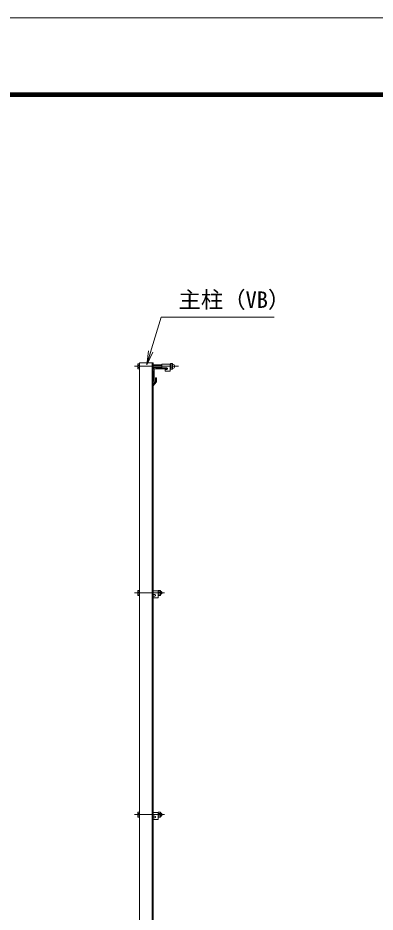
# Model space of a CAD drawing. Units: millimetres, scale not verified. Extents: x -4210 to 4210, y -2972 to 2972.
# Drawn here: x -290 to 757, y 350 to 2972 of the extents above; entities that cross this region are included whole.
import ezdxf
from ezdxf.enums import TextEntityAlignment as Align

# ---------------------------------------------------------------- set-up
doc = ezdxf.new("R2010")
doc.units = ezdxf.units.MM
doc.header["$LTSCALE"] = 10
doc.linetypes.add('USER1', pattern=[50.8, 31.75, -6.35, 6.35, -6.35])
for name, color, linetype, lineweight in [('0-0_D-STR1', 1, 'Continuous', 18), ('0-1_D-BMK', 2, 'USER1', 13), ('0-3_D-STR3', 3, 'Continuous', 13), ('0-6_D-STR-TXT', 7, 'Continuous', 13), ('0-7_0', 7, 'Continuous', 18), ('0-B_D-TTL', 7, 'Continuous', 18)]:
    doc.layers.add(name, color=color, linetype=linetype, lineweight=lineweight)
doc.styles.add('ＭＳ ゴシック', font='')
doc.styles.get('ＭＳ ゴシック').set_extended_font_data('MS Gothic')

# ---------------------------------------------------------------- blocks, each defined once
blk = doc.blocks.new('_Open')
at = {"layer": '0-7_0'}
blk.add_line((-10, 1.667), (0, 0), dxfattribs=at)
blk.add_lwpolyline([(-10, -1.667), (0, 0), (-10, 0)], dxfattribs=at)

msp = doc.modelspace()

# ---------------------------------------------------------------- linework, layer by layer
at = {"layer": '0-0_D-STR1'}
for p, q in [((66.53, -309.35), (66.53, 1960.65)), ((106.53, 1960.65), (66.53, 1960.65)), ((103.03, -309.35), (103.03, 1960.65)), ((106.53, -309.35), (106.53, 1960.65)), ((106.53, 1940.65), (106.53, 1905.65)), ((146.53, 1945.65), (111.53, 1945.65)), ((144.53, 1942.65), (114.03, 1942.65)), ((146.53, 1944.65), (146.53, 1945.65)), ((109.53, 1938.15), (109.53, 1907.65)), ((113.53, 1916.02), (113.53, 1906.15)), ((113.53, 1916.02), (116.53, 1916.02)), ((116.53, 1916.02), (116.53, 1905.02)), ((113.53, 1906.15), (106.53, 1897.1)), ((107.53, 1905.65), (106.53, 1905.65)), ((116.53, 1905.02), (106.53, 1892.52)), ((106.53, 1897.1), (106.53, 1892.52))]:
    msp.add_line(p, q, dxfattribs=at)
for centre, radius, start, end in [((111.53, 1940.65), 5, 90, 180), ((114.03, 1938.15), 4.5, 90, 180), ((144.53, 1944.65), 2, 270, 0), ((107.53, 1907.65), 2, 270, 0)]:
    msp.add_arc(centre, radius, start, end, dxfattribs=at)
at = {"layer": '0-1_D-BMK'}
for p, q in [((180.76, 1950.15), (51.53, 1950.15)), ((139.53, 1285.65), (51.53, 1285.65)), ((139.53, 635.65), (51.53, 635.65))]:
    msp.add_line(p, q, dxfattribs=at)
at = {"layer": '0-3_D-STR3'}
for p, q in [((61.23, 1956.45), (61.92, 1957.65)), ((61.23, 1956.45), (61.23, 1943.85)), ((61.23, 1943.85), (61.92, 1942.64)), ((66.53, 1957.65), (61.92, 1957.65)), ((66.53, 1953.9), (61.92, 1953.9)), ((66.53, 1946.39), (61.92, 1946.39)), ((66.53, 1942.64), (61.92, 1942.64)), ((66.53, 1957.65), (66.53, 1942.64)), ((106.53, 1954.15), (131.78, 1954.15)), ((106.53, 1953.4), (131.78, 1953.4)), ((106.53, 1946.9), (131.78, 1946.9)), ((106.53, 1946.15), (131.78, 1946.15)), ((131.78, 1956.15), (131.78, 1945.65)), ((156.78, 1956.15), (131.78, 1956.15)), ((146.53, 1945.65), (131.78, 1945.65)), ((141.78, 1941.15), (141.78, 1936.15)), ((146.53, 1941.15), (141.78, 1941.15)), ((156.78, 1956.38), (156.78, 1944.03)), ((156.78, 1956.38), (156.78, 1944.03)), ((156.78, 1956.15), (156.78, 1936.15)), ((157.78, 1958.25), (162.28, 1958.25)), ((162.28, 1954.2), (157.78, 1954.2)), ((162.28, 1946.1), (157.78, 1946.1)), ((157.78, 1942.05), (162.28, 1942.05)), ((163.28, 1956.38), (163.28, 1944.03)), ((163.28, 1956.38), (163.28, 1944.03)), ((156.78, 1936.15), (141.78, 1936.15)), ((61.23, 1291.95), (61.92, 1293.15)), ((61.23, 1291.95), (61.23, 1279.35)), ((66.53, 1293.15), (61.92, 1293.15)), ((66.53, 1289.4), (61.92, 1289.4)), ((66.53, 1293.15), (66.53, 1278.14)), ((121.53, 1291.65), (106.53, 1291.65)), ((121.53, 1293.15), (127.3, 1293.15)), ((121.53, 1278.14), (121.53, 1293.15)), ((121.53, 1291.65), (121.53, 1271.65)), ((121.53, 1289.4), (127.3, 1289.4)), ((127.3, 1293.15), (128.03, 1291.9)), ((128.03, 1279.4), (128.03, 1291.9)), ((128.03, 1289.65), (130.33, 1289.65)), ((130.33, 1289.65), (131.53, 1288.45)), ((130.33, 1289.65), (130.33, 1281.65)), ((131.53, 1288.45), (131.53, 1282.85)), ((61.23, 1279.35), (61.92, 1278.14)), ((66.53, 1281.89), (61.92, 1281.89)), ((66.53, 1278.14), (61.92, 1278.14)), ((111.28, 1281.15), (106.53, 1281.15)), ((106.53, 1276.65), (106.53, 1271.65)), ((111.28, 1276.65), (106.53, 1276.65)), ((121.53, 1271.65), (106.53, 1271.65)), ((121.53, 1281.89), (127.3, 1281.89)), ((121.53, 1278.14), (127.3, 1278.14)), ((127.3, 1278.14), (128.03, 1279.4)), ((128.03, 1281.65), (130.33, 1281.65)), ((130.33, 1281.65), (131.53, 1282.85)), ((61.23, 641.95), (61.92, 643.15)), ((61.23, 641.95), (61.23, 629.35)), ((61.23, 629.35), (61.92, 628.14)), ((66.53, 643.15), (61.92, 643.15)), ((66.53, 639.4), (61.92, 639.4)), ((66.53, 631.89), (61.92, 631.89)), ((66.53, 643.15), (66.53, 628.14)), ((121.53, 641.65), (106.53, 641.65)), ((111.28, 631.15), (106.53, 631.15)), ((121.53, 628.14), (121.53, 643.15)), ((121.53, 641.65), (121.53, 621.65)), ((121.53, 639.4), (127.3, 639.4)), ((121.53, 631.89), (127.3, 631.89)), ((128.03, 629.4), (128.03, 641.9)), ((128.03, 639.65), (130.33, 639.65)), ((128.03, 631.65), (130.33, 631.65)), ((130.33, 639.65), (131.53, 638.45)), ((131.53, 638.45), (131.53, 632.85)), ((66.53, 628.14), (61.92, 628.14)), ((111.28, 626.65), (106.53, 626.65)), ((106.53, 626.65), (106.53, 621.65)), ((121.53, 621.65), (106.53, 621.65))]:
    msp.add_line(p, q, dxfattribs=at)
for points in [[(121.53, 643.15), (127.3, 643.15), (128.03, 641.9)], [(121.53, 628.14), (127.3, 628.14), (128.03, 629.4)], [(130.33, 639.65), (130.33, 631.65), (131.53, 632.85)]]:
    msp.add_lwpolyline(points, dxfattribs=at)
for centre, radius, start, end in [((73.76, 1950.15), 12.42, 162.4121, 197.5879), ((64.67, 1955.78), 3.32, 145.61585, 214.38415), ((64.67, 1944.52), 3.32, 145.61585, 214.38415), ((146.53, 1943.4), 2.25, 270, 90), ((159.32, 1956.22), 2.54, 127.21089, 232.78911), ((165.48, 1950.15), 8.7, 152.26063, 207.73937), ((159.33, 1944.07), 2.55, 127.42505, 232.57495), ((160.74, 1956.22), 2.54, 307.21089, 52.78911), ((154.58, 1950.15), 8.7, 332.26063, 27.73937), ((160.73, 1944.07), 2.55, 307.42505, 52.57495), ((163.65, 1957.09), 0.5, 189.83916, 262.83194), ((163.65, 1943.2), 0.5, 97.16806, 163.42019), ((162.78, 1950.15), 6.5, 277.16806, 82.83194), ((73.76, 1285.65), 12.42, 162.4121, 197.5879), ((64.67, 1291.28), 3.32, 145.61585, 214.38415), ((124.56, 1291.28), 3.32, 325.61586, 34.38414), ((115.46, 1285.65), 12.42, 342.4121, 17.5879), ((64.67, 1280.02), 3.32, 145.61585, 214.38415), ((111.28, 1278.9), 2.25, 270, 90), ((124.56, 1280.02), 3.32, 325.61585, 34.38416), ((73.76, 635.65), 12.42, 162.4121, 197.5879), ((64.67, 641.28), 3.32, 145.61585, 214.38415), ((64.67, 630.02), 3.32, 145.61585, 214.38415), ((111.28, 628.9), 2.25, 270, 90), ((124.56, 641.28), 3.32, 325.61586, 34.38414), ((115.46, 635.65), 12.42, 342.4121, 17.5879), ((124.56, 630.02), 3.32, 325.61585, 34.38416)]:
    msp.add_arc(centre, radius, start, end, dxfattribs=at)
at = {"layer": '0-6_D-STR-TXT'}
msp.add_lwpolyline([(461.21, 2094.53), (129.83, 2094.53), (88.14, 1956.86)], dxfattribs=at)
at = {"layer": '0-B_D-TTL', "color": 2}
msp.add_lwpolyline([(-4190, 2971.67), (4210, 2971.67), (4210, -2968.33), (-4190, -2968.33)], close=True, dxfattribs=at)
at = {"layer": '0-B_D-TTL'}
for points in [[(-3920, 2751.67), (3940, 2751.67), (3940, -2748.33), (-3920, -2748.33)], [(-3917.5, 2749.17), (3937.5, 2749.17), (3937.5, -2745.83), (-3917.5, -2745.83)], [(-3915, 2746.67), (3935, 2746.67), (3935, -2743.33), (-3915, -2743.33)], [(-3912.5, 2744.17), (3932.5, 2744.17), (3932.5, -2740.83), (-3912.5, -2740.83)], [(-3910, 2741.67), (3930, 2741.67), (3930, -2738.33), (-3910, -2738.33)]]:
    msp.add_lwpolyline(points, close=True, dxfattribs=at)

# ---------------------------------------------------------------- block references
at = {"layer": '0-6_D-STR-TXT', "xscale": 4, "yscale": 4, "rotation": 253.14944}
msp.add_blockref('_Open', (87.56, 1954.95), dxfattribs=at)

# ---------------------------------------------------------------- texts
at = {"layer": '0-6_D-STR-TXT', "style": 'ＭＳ ゴシック'}
msp.add_text('主柱（VB）', height=48.09, dxfattribs=at).set_placement((180.76, 2107.11), align=Align.BOTTOM_LEFT)

doc.saveas('drawing.dxf')
